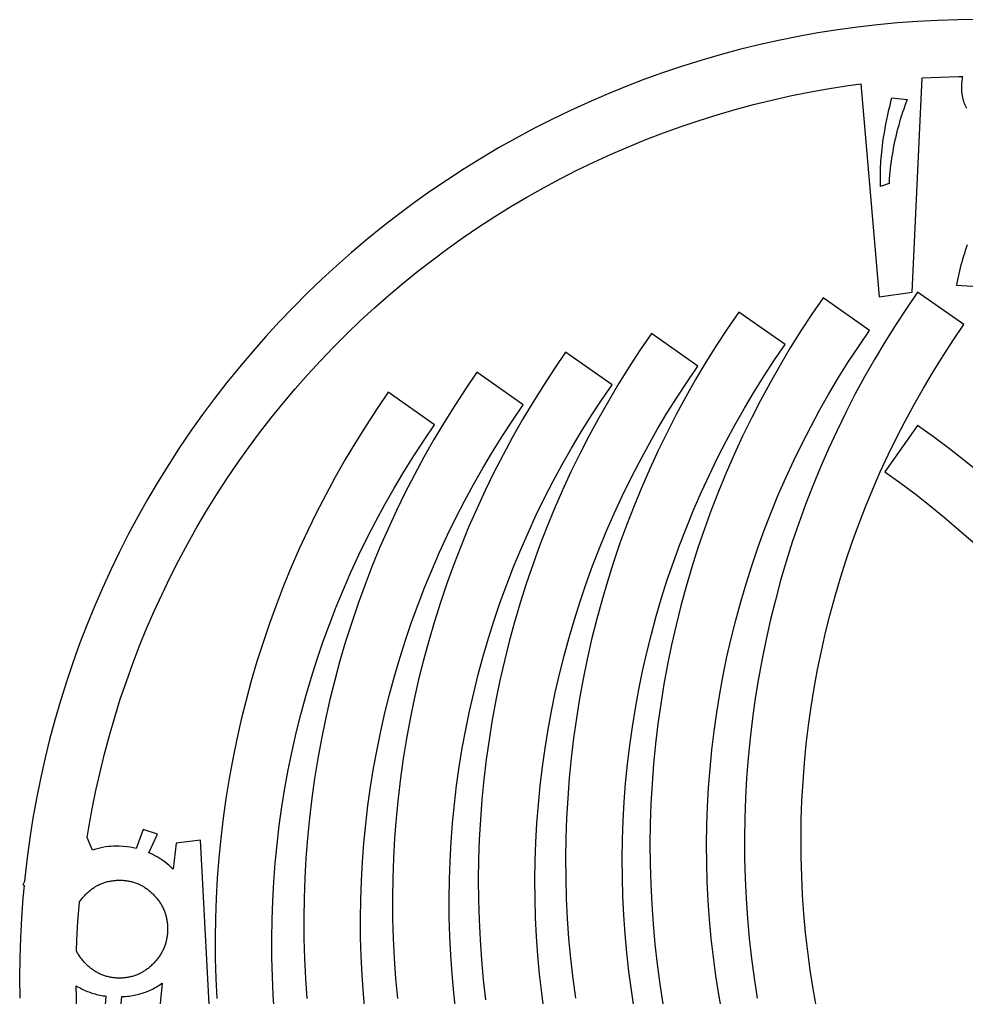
# Model space of a CAD drawing. Extents: x 1.4 to 96.9, y 3.4 to 99.8.
# Drawn here: x 1.45 to 48.62, y 51.06 to 99.77 of the extents above; entities that cross this region are included whole.
import ezdxf

# ---------------------------------------------------------------- set-up
doc = ezdxf.new("R2010")
doc.units = 0
doc.layers.add('Calque_1', color=7, linetype='CONTINUOUS')

msp = doc.modelspace()

# ---------------------------------------------------------------- linework, layer by layer
at = {"layer": 'Calque_1', "color": 7}
for points in [[(49.187385, 99.76898), (48.18761, 99.758538), (47.18827, 99.727211), (46.189818, 99.674718), (45.192671, 99.601622), (44.197273, 99.50736), (43.204076, 99.392496), (42.213476, 99.256747), (41.225953, 99.100396), (40.241928, 98.923442), (39.261827, 98.725887), (38.286072, 98.507729), (37.315115, 98.269251), (36.34935, 98.010454), (35.389202, 97.731336), (34.435121, 97.432462), (33.487532, 97.113551), (32.546801, 96.774885), (31.613379, 96.416462), (30.687662, 96.038849), (29.770073, 95.641762), (28.860979, 95.225485), (27.960804, 94.790298), (27.069969, 94.336485), (26.188815, 93.864045), (25.317736, 93.37326), (24.457156, 92.864131), (23.607385, 92.337222), (22.768874, 91.792816), (21.941935, 91.230629), (21.126934, 90.651509), (20.324237, 90.055456), (19.534297, 89.442751), (18.75734, 88.813396), (17.993646, 88.167954), (17.2435, 87.506989), (16.507464, 86.83022), (15.785822, 86.138211), (15.078855, 85.431245), (14.386846, 84.709602), (13.710077, 83.973567), (13.049113, 83.22342), (12.403671, 82.459727), (11.774315, 81.682769), (11.161611, 80.892829), (10.565557, 80.090133), (9.986437, 79.275131), (9.424251, 78.448192), (8.879844, 77.609682), (8.352935, 76.75991), (7.843806, 75.89933), (7.353022, 75.028251), (6.880582, 74.147097), (6.426768, 73.256263), (5.991582, 72.356087), (5.575304, 71.446992), (5.178217, 70.529403), (4.800604, 69.603686), (4.442182, 68.670264), (4.103515, 67.729533), (3.784604, 66.781944), (3.485731, 65.827863), (3.206613, 64.867715), (2.947815, 63.901951), (2.709337, 62.930993), (2.49118, 61.955238), (2.293624, 60.975137), (2.116671, 59.991113), (1.96032, 59.003589), (1.824571, 58.012989), (1.709706, 57.019792), (1.692491, 56.839452), (1.610928, 56.659254), (1.672453, 56.62756), (1.615444, 56.024395), (1.542348, 55.027247), (1.489855, 54.028796), (1.458528, 53.029455), (1.448086, 52.02968), (1.448086, 52.02968), (1.458528, 51.029905)], [(11.154273, 45.708498), (10.45662, 58.885736), (9.24504, 58.740391), (9.099695, 57.439911), (9.002611, 57.534061), (8.902986, 57.624541), (8.800822, 57.711353), (8.695835, 57.794524), (8.588308, 57.874026), (8.494046, 57.939275), (8.397244, 58.001844), (8.297902, 58.06176), (8.195737, 58.119023), (8.091033, 58.173633), (7.983506, 58.225562), (7.891784, 58.266822), (8.319915, 59.191947), (7.601377, 59.429296), (7.249728, 58.481029), (7.10382, 58.516279), (6.955371, 58.544642), (6.804946, 58.566176), (6.6136, 58.584294), (6.418584, 58.594031), (6.269288, 58.595724), (6.131846, 58.592733), (5.996662, 58.585028), (5.863453, 58.572554), (5.73222, 58.55531), (5.587157, 58.530418), (5.446328, 58.500982), (5.309733, 58.467257), (5.177371, 58.42927), (5.077464, 58.396786), (4.821488, 59.029641), (4.899382, 59.520341), (5.065893, 60.446199), (5.251877, 61.36836), (5.457053, 62.286429), (5.68142, 63.199982), (5.924977, 64.108653), (6.187444, 65.012018), (6.46882, 65.909711), (6.768822, 66.801307), (7.087451, 67.686412), (7.424424, 68.56466), (7.780024, 69.435626), (8.153686, 70.299), (8.545128, 71.154331), (8.954633, 72.00128), (9.381635, 72.83948), (9.826135, 73.668536), (10.288133, 74.488109), (10.767064, 75.297833), (11.262646, 76.09734), (11.77488, 76.886292), (12.303764, 77.664351), (12.848735, 78.431149), (13.409511, 79.186404), (13.986091, 79.92972), (14.578193, 80.660732), (15.185253, 81.37927), (15.807553, 82.084826), (16.444246, 82.777399), (17.095333, 83.456426), (17.760531, 84.121624), (18.439557, 84.77271), (19.132131, 85.409404), (19.837686, 86.031704), (20.556224, 86.638764), (21.287236, 87.230866), (22.030553, 87.807446), (22.785808, 88.368221), (23.552606, 88.913192), (24.330664, 89.442077), (25.119616, 89.95431), (25.919124, 90.449892), (26.728847, 90.928824), (27.548421, 91.390821), (28.377475, 91.835321), (29.215675, 92.262324), (30.062624, 92.671828), (30.917955, 93.06327), (31.781329, 93.436932), (32.652295, 93.792532), (33.530543, 94.129506), (34.415648, 94.448135), (35.307245, 94.748137), (36.204937, 95.029512), (37.108302, 95.291979), (38.016973, 95.535537), (38.930526, 95.759904), (39.848595, 95.965079), (40.770756, 96.151064), (41.696615, 96.317575), (42.625775, 96.464895), (43.357267, 96.565084), (44.273642, 85.962841), (45.926335, 86.188619), (46.413079, 96.860288), (47.306453, 96.907137), (48.246713, 96.93677), (48.429505, 96.938746), (48.427812, 96.931126), (48.415535, 96.866497), (48.404896, 96.801021), (48.395893, 96.734981), (48.388527, 96.668095), (48.382798, 96.600644), (48.378705, 96.532628), (48.376165, 96.463484), (48.375319, 96.393775), (48.375601, 96.348337), (48.37673, 96.303181), (48.378705, 96.25859), (48.381245, 96.214281), (48.384632, 96.170537), (48.388781, 96.127075), (48.393663, 96.084177), (48.399308, 96.041844), (48.405714, 95.999792), (48.412854, 95.958024), (48.420757, 95.916819), (48.429421, 95.876179), (48.438819, 95.835821), (48.448979, 95.796028), (48.459901, 95.756517), (48.471557, 95.71757), (48.483974, 95.678906), (48.497154, 95.640806), (48.511096, 95.60327), (48.525771, 95.566017), (48.541209, 95.529046), (48.55738, 95.492639), (48.574314, 95.456797), (48.592009, 95.421237), (48.610466, 95.386241), (48.629657, 95.351528)], [(48.662672, 88.543481), (48.613472, 88.404346), (48.565802, 88.264364), (48.519659, 88.12297), (48.475045, 87.980448), (48.431964, 87.836797), (48.390412, 87.691735), (48.350387, 87.545544), (48.311898, 87.398224), (48.274935, 87.249775), (48.239508, 87.100197), (48.205607, 86.949208), (48.173236, 86.79709), (48.142398, 86.643844), (48.122699, 86.540832), (56.684184, 85.998966)], [(36.445884, 50.273835), (36.282599, 51.200303), (36.138702, 52.129957), (36.014327, 53.062456), (35.909417, 53.997297), (35.824129, 54.934136), (35.758368, 55.872514), (35.712575, 56.812159), (35.686357, 57.752551), (35.67964, 58.693176), (35.692848, 59.633839), (35.7256, 60.573964), (35.778076, 61.513205), (35.850432, 62.45123), (35.94229, 63.387491), (36.053547, 64.321528), (36.184366, 65.253044), (36.334875, 66.181731), (36.504736, 67.106996), (36.693777, 68.02848), (36.902209, 68.945821), (37.129895, 69.858584), (37.376402, 70.766346), (37.642233, 71.668799), (37.92658, 72.565566), (38.229692, 73.456124), (38.55144, 74.340131), (38.891687, 75.217188), (39.250293, 76.086912), (39.626735, 76.949095), (40.021408, 77.802939), (40.433698, 78.648505), (40.863709, 79.485209), (41.311215, 80.312623), (41.775865, 81.130593), (42.257514, 81.938748), (42.756066, 82.736409), (43.271223, 83.523448), (43.794669, 84.28818), (41.482868, 85.906868), (40.925973, 85.093538), (40.378507, 84.256864), (39.848632, 83.409097), (39.33676, 82.550103), (38.842857, 81.680811), (38.36727, 80.801367), (37.910279, 79.912228), (37.472095, 79.013475), (37.052744, 78.105749), (36.652203, 77.189693), (36.271141, 76.265271), (35.909549, 75.333122), (35.5676, 74.393613), (35.245427, 73.447121), (34.943119, 72.494043), (34.661097, 71.534843), (34.39887, 70.569936), (34.156833, 69.599789), (33.935385, 68.624925), (33.734398, 67.64553), (33.553984, 66.662138), (33.393961, 65.675088), (33.254916, 64.685055), (33.136513, 63.692223), (33.038762, 62.697102), (32.962094, 61.700231), (32.906307, 60.701968), (32.871497, 59.702809), (32.857527, 58.703059), (32.864442, 57.703213), (32.892354, 56.703771), (32.941336, 55.705204), (33.010986, 54.707763), (33.101619, 53.712041), (33.213057, 52.718458), (33.345388, 51.727454), (33.498206, 50.739307)], [(41.149829, 50.558921), (40.986543, 51.485389), (40.842647, 52.415043), (40.718272, 53.347542), (40.613361, 54.282384), (40.528073, 55.219223), (40.462313, 56.157601), (40.41652, 57.097246), (40.390301, 58.037638), (40.383584, 58.978262), (40.396792, 59.918926), (40.429544, 60.85905), (40.48202, 61.798292), (40.554377, 62.736316), (40.646234, 63.672577), (40.757492, 64.606614), (40.88831, 65.538131), (41.03882, 66.466817), (41.208681, 67.392083), (41.397722, 68.313567), (41.606154, 69.230907), (41.83384, 70.14367), (42.080347, 71.051433), (42.346177, 71.953886), (42.630525, 72.850653), (42.933637, 73.741211), (43.255384, 74.625218), (43.595631, 75.502275), (43.954237, 76.371999), (44.330679, 77.234182), (44.725353, 78.088026), (45.137643, 78.933592), (45.567654, 79.770296), (46.015159, 80.597709), (46.47981, 81.41568), (46.961459, 82.223834), (47.46001, 83.021496), (47.975167, 83.808535), (48.498613, 84.573267), (46.186812, 86.191955), (45.629917, 85.378624), (45.082452, 84.541951), (44.552576, 83.694184), (44.040704, 82.83519), (43.546801, 81.965897), (43.071215, 81.086453), (42.614223, 80.197315), (42.17604, 79.298561), (41.756688, 78.390836), (41.356147, 77.474779), (40.975085, 76.550358), (40.613494, 75.618209), (40.271545, 74.678699), (39.949371, 73.732208), (39.647063, 72.779129), (39.365041, 71.819929), (39.102815, 70.855023), (38.860778, 69.884876), (38.639329, 68.910012), (38.438342, 67.930616), (38.257929, 66.947224), (38.097906, 65.960175), (37.958861, 64.970142), (37.840457, 63.97731), (37.742707, 62.982188), (37.666038, 61.985317), (37.610251, 60.987055), (37.575442, 59.987895), (37.561472, 58.988146), (37.568386, 57.9883), (37.596298, 56.988858), (37.645281, 55.990291), (37.71493, 54.99285), (37.805563, 53.997128), (37.917001, 53.003544), (38.049333, 52.012541), (38.20215, 51.024393)], [(32.077558, 50.487587), (31.933662, 51.417241), (31.809286, 52.34974), (31.704376, 53.284581), (31.619088, 54.221421), (31.553328, 55.159798), (31.507534, 56.099443), (31.481316, 57.039836), (31.474599, 57.98046), (31.487807, 58.921124), (31.520559, 59.861248), (31.573035, 60.800489), (31.645392, 61.738514), (31.737249, 62.674775), (31.848507, 63.608812), (31.979325, 64.540329), (32.129834, 65.469015), (32.299696, 66.394281), (32.488736, 67.315764), (32.697169, 68.233105), (32.924854, 69.145868), (33.171361, 70.05363), (33.437192, 70.956084), (33.72154, 71.852851), (34.024652, 72.743408), (34.346399, 73.627416), (34.686646, 74.504472), (35.045252, 75.374197), (35.421694, 76.23638), (35.816368, 77.090223), (36.228658, 77.935789), (36.658669, 78.772494), (37.106174, 79.599907), (37.570825, 80.417877), (38.052474, 81.226032), (38.551025, 82.023694), (39.066182, 82.810732), (39.589628, 83.575464), (37.277827, 85.194153), (36.720932, 84.380822), (36.173466, 83.544149), (35.643591, 82.696382), (35.131719, 81.837387), (34.637816, 80.968095), (34.16223, 80.088651), (33.705238, 79.199513), (33.267055, 78.300759), (32.847703, 77.393034), (32.447162, 76.476977), (32.0661, 75.552555), (31.704509, 74.620406), (31.36256, 73.680897), (31.040386, 72.734406), (30.738078, 71.781327), (30.456056, 70.822127), (30.193829, 69.857221), (29.951793, 68.887073), (29.730344, 67.91221), (29.529357, 66.932814), (29.348944, 65.949422), (29.188921, 64.962372), (29.049876, 63.97234), (28.931472, 62.979507), (28.833722, 61.984386), (28.757053, 60.987515), (28.701266, 59.989253), (28.666457, 58.990093), (28.652487, 57.990343), (28.659401, 56.990498), (28.687313, 55.991056), (28.736296, 54.992489), (28.805945, 53.995048), (28.896578, 52.999325), (29.008016, 52.005742), (29.140348, 51.014739)], [(27.586078, 50.348164), (27.461704, 51.280662), (27.356794, 52.215504), (27.271505, 53.152343), (27.205746, 54.090721), (27.159951, 55.030366), (27.133721, 55.970758), (27.12701, 56.911382), (27.140218, 57.852046), (27.17297, 58.792171), (27.225446, 59.731412), (27.297804, 60.669437), (27.38966, 61.605698), (27.500916, 62.539735), (27.631736, 63.471251), (27.782246, 64.399937), (27.952106, 65.325203), (28.141147, 66.246687), (28.349581, 67.164028), (28.577266, 68.076791), (28.823773, 68.984553), (29.089604, 69.887006), (29.373951, 70.783773), (29.677064, 71.674331), (29.998811, 72.558338), (30.339058, 73.435395), (30.697664, 74.305119), (31.074106, 75.167302), (31.46878, 76.021146), (31.88107, 76.866712), (32.31108, 77.703416), (32.758586, 78.53083), (33.223237, 79.3488), (33.704886, 80.156954), (34.203437, 80.954616), (34.718594, 81.741655), (35.24204, 82.506387), (32.930239, 84.125075), (32.373344, 83.311745), (31.825878, 82.475071), (31.296003, 81.627304), (30.784131, 80.76831), (30.290228, 79.899017), (29.814641, 79.019573), (29.35765, 78.130435), (28.919466, 77.231682), (28.500115, 76.323956), (28.099573, 75.4079), (27.71851, 74.483478), (27.356918, 73.551329), (27.01497, 72.61182), (26.692797, 71.665328), (26.390489, 70.712249), (26.108468, 69.75305), (25.84624, 68.788143), (25.604204, 67.817996), (25.382754, 66.843132), (25.181767, 65.863737), (25.001355, 64.880345), (24.841332, 63.893295), (24.702288, 62.903262), (24.583882, 61.91043), (24.486134, 60.915309), (24.409463, 59.918438), (24.353677, 58.920175), (24.318868, 57.921016), (24.304893, 56.921266), (24.31181, 55.92142), (24.339725, 54.921978), (24.388708, 53.923411), (24.458355, 52.92597), (24.548988, 51.930248), (24.660427, 50.936665)], [(23.185391, 50.354127), (23.080481, 51.288968), (22.995193, 52.225808), (22.929433, 53.164185), (22.883638, 54.10383), (22.857409, 55.044223), (22.850697, 55.984847), (22.863905, 56.92551), (22.896658, 57.865635), (22.949133, 58.804876), (23.021491, 59.742901), (23.113347, 60.679162), (23.224604, 61.613199), (23.355424, 62.544716), (23.505934, 63.473402), (23.675795, 64.398667), (23.864836, 65.320151), (24.073268, 66.237492), (24.300954, 67.150255), (24.54746, 68.058017), (24.81329, 68.960471), (25.097638, 69.857238), (25.400751, 70.747795), (25.722498, 71.631803), (26.062744, 72.508859), (26.42135, 73.378583), (26.797794, 74.240767), (27.192468, 75.09461), (27.604756, 75.940176), (28.034766, 76.77688), (28.482273, 77.604294), (28.946924, 78.422264), (29.428573, 79.230419), (29.927124, 80.02808), (30.442281, 80.815119), (30.965727, 81.579851), (28.653926, 83.19854), (28.097032, 82.385209), (27.549566, 81.548536), (27.019691, 80.700768), (26.507818, 79.841774), (26.013915, 78.972482), (25.538329, 78.093038), (25.081338, 77.2039), (24.643155, 76.305146), (24.223802, 75.397421), (23.823261, 74.481364), (23.442198, 73.556942), (23.080606, 72.624793), (22.738658, 71.685284), (22.416484, 70.738792), (22.114176, 69.785714), (21.832155, 68.826514), (21.569928, 67.861607), (21.327891, 66.89146), (21.106442, 65.916597), (20.905454, 64.937201), (20.725043, 63.953809), (20.565019, 62.966759), (20.425975, 61.976727), (20.307569, 60.983894), (20.209821, 59.988773), (20.133151, 58.991902), (20.077365, 57.99364), (20.042556, 56.99448), (20.02858, 55.99473), (20.035498, 54.994885), (20.063412, 53.995443), (20.112395, 52.996876), (20.182042, 51.999434), (20.272676, 51.003712)], [(18.661625, 50.291163), (18.576337, 51.228003), (18.510577, 52.16638), (18.464782, 53.106025), (18.438553, 54.046418), (18.431841, 54.987042), (18.445049, 55.927705), (18.477801, 56.86783), (18.530277, 57.807071), (18.602635, 58.745096), (18.694491, 59.681357), (18.805748, 60.615394), (18.936568, 61.546911), (19.087078, 62.475597), (19.256939, 63.400862), (19.44598, 64.322346), (19.654412, 65.239687), (19.882098, 66.15245), (20.128604, 67.060212), (20.394434, 67.962666), (20.678782, 68.859432), (20.981895, 69.74999), (21.303642, 70.633998), (21.643888, 71.511054), (22.002494, 72.380778), (22.378938, 73.242962), (22.773611, 74.096805), (23.1859, 74.942371), (23.61591, 75.779075), (24.063416, 76.606489), (24.528067, 77.424459), (25.009715, 78.232614), (25.508266, 79.030275), (26.023424, 79.817314), (26.546872, 80.582046), (24.235069, 82.200734), (23.678176, 81.387404), (23.13071, 80.550731), (22.600835, 79.702963), (22.088962, 78.843969), (21.595059, 77.974677), (21.119473, 77.095233), (20.662482, 76.206095), (20.224298, 75.307341), (19.804946, 74.399615), (19.404405, 73.483559), (19.023342, 72.559137), (18.66175, 71.626988), (18.319802, 70.687479), (17.997628, 69.740987), (17.69532, 68.787909), (17.413299, 67.828709), (17.151071, 66.863802), (16.909035, 65.893655), (16.687586, 64.918792), (16.486598, 63.939396), (16.306187, 62.956004), (16.146163, 61.968954), (16.007119, 60.978922), (15.888713, 59.986089), (15.790965, 58.990968), (15.714295, 57.994097), (15.658508, 56.995835), (15.6237, 55.996675), (15.609724, 54.996925), (15.616642, 53.99708), (15.644556, 52.997638), (15.693539, 51.99907), (15.763186, 51.001629)], [(14.157481, 50.230197), (14.091721, 51.168575), (14.045926, 52.10822), (14.019697, 53.048613), (14.012985, 53.989237), (14.026193, 54.9299), (14.058945, 55.870025), (14.111421, 56.809266), (14.183779, 57.747291), (14.275635, 58.683552), (14.386892, 59.617589), (14.517711, 60.549106), (14.668221, 61.477792), (14.838083, 62.403057), (15.027124, 63.324541), (15.235556, 64.241882), (15.463242, 65.154645), (15.709748, 66.062407), (15.975578, 66.96486), (16.259926, 67.861627), (16.563039, 68.752185), (16.884786, 69.636193), (17.225032, 70.513249), (17.583638, 71.382973), (17.960082, 72.245156), (18.354755, 73.099), (18.767044, 73.944566), (19.197054, 74.78127), (19.64456, 75.608684), (20.109211, 76.426654), (20.590859, 77.234809), (21.08941, 78.03247), (21.604568, 78.819509), (22.128016, 79.584241), (19.816213, 81.202929), (19.25932, 80.389599), (18.711853, 79.552926), (18.181979, 78.705158), (17.670105, 77.846164), (17.176203, 76.976872), (16.700617, 76.097428), (16.243626, 75.208289), (15.805442, 74.309536), (15.38609, 73.40181), (14.985549, 72.485754), (14.604486, 71.561332), (14.242894, 70.629183), (13.900946, 69.689674), (13.578772, 68.743182), (13.276464, 67.790104), (12.994443, 66.830904), (12.732215, 65.865997), (12.490179, 64.89585), (12.26873, 63.920987), (12.067742, 62.941591), (11.887331, 61.958199), (11.727307, 60.971149), (11.588263, 59.981116), (11.469857, 58.988284), (11.372109, 57.993163), (11.295439, 56.996292), (11.239652, 55.998029), (11.204844, 54.99887), (11.190868, 53.99912), (11.197786, 52.999274), (11.2257, 51.999832), (11.274683, 51.001265)], [(49.343067, 77.134007), (48.568215, 77.765948), (47.780434, 78.38152), (46.979871, 78.980469), (46.178267, 79.554224), (44.55957, 77.242403), (45.313033, 76.703029), (46.066281, 76.139504), (46.807512, 75.5603), (47.536591, 74.965776), (48.25284, 74.355995), (48.956364, 73.731446)], [(4.308679, 50.145836), (4.279046, 51.086096), (4.274542, 51.634363), (4.274542, 51.634363), (4.315746, 51.609584), (4.387713, 51.568775), (4.460244, 51.529676), (4.533057, 51.492298), (4.606153, 51.456631), (4.680095, 51.422688), (4.754037, 51.390455), (4.828826, 51.359896), (4.90418, 51.330949), (4.980097, 51.30363), (5.05658, 51.277919), (5.133626, 51.253846), (5.21152, 51.231381), (5.289977, 51.210525), (5.369, 51.191305), (5.448586, 51.173695), (5.528737, 51.157693), (5.609735, 51.143299), (5.691015, 51.130543), (5.745766, 51.122923), (5.669284, 50.028183)], [(6.434953, 49.913321), (6.549817, 51.100066), (6.640128, 51.104581), (6.729311, 51.110903), (6.817928, 51.119059), (6.905417, 51.129022), (6.991777, 51.14079), (7.077573, 51.154393), (7.162522, 51.169803), (7.246342, 51.187018), (7.329315, 51.206068), (7.41116, 51.226925), (7.49244, 51.249587), (7.572591, 51.274084), (7.651895, 51.300387), (7.730353, 51.328412), (7.807682, 51.358158), (7.884164, 51.389626), (7.959517, 51.422809), (8.034024, 51.457715), (8.107402, 51.49433), (8.179651, 51.532667), (8.251053, 51.572714), (8.321326, 51.614483), (8.390753, 51.657968), (8.459051, 51.703169), (8.52622, 51.750091), (8.548515, 51.766121), (8.299595, 49.224707)]]:
    msp.add_lwpolyline(points, dxfattribs=at)
for points in [[(44.336747, 92.022545), (44.337876, 92.157447), (44.341065, 92.294889), (44.34623, 92.434589), (44.353342, 92.576547), (44.362486, 92.72048), (44.373577, 92.866954), (44.386672, 93.015685), (44.401743, 93.166674), (44.418817, 93.319638), (44.437867, 93.475142), (44.466343, 93.68568), (44.498319, 93.900451), (44.533653, 94.118609), (44.572346, 94.340436), (44.614425, 94.565931), (44.659835, 94.795096), (44.708603, 95.027929), (44.760729, 95.264431), (44.816214, 95.504602), (44.875086, 95.748442), (44.905763, 95.871491), (45.67115, 95.779769), (45.611658, 95.624265), (45.554084, 95.467914), (45.498402, 95.310434), (45.444639, 95.152671), (45.392766, 94.99378), (45.342785, 94.834325), (45.294694, 94.674022), (45.248522, 94.512874), (45.204242, 94.35116), (45.16188, 94.1886), (45.121409, 94.025194), (45.08283, 93.861222), (45.046141, 93.696122), (45.01154, 93.53074), (44.979028, 93.364511), (44.948605, 93.197436), (44.92027, 93.030078), (44.894051, 92.861591), (44.869921, 92.692822), (44.84788, 92.523207), (44.827927, 92.353027), (44.81009, 92.182), (44.794342, 92.010409), (44.780711, 91.838254), (44.769168, 91.665251), (44.765781, 91.607396), (44.345835, 91.446529), (44.337509, 91.889618), (44.336747, 92.022545)], [(4.292604, 53.363028), (4.30982, 53.910612), (4.358926, 54.850045), (4.427788, 55.788231), (4.429764, 55.808749), (4.4419, 55.827178), (4.470404, 55.868156), (4.499755, 55.908768), (4.529953, 55.948957), (4.56128, 55.988778), (4.593453, 56.028205), (4.626473, 56.067264), (4.660622, 56.1059), (4.695617, 56.144142), (4.731742, 56.182016), (4.768431, 56.219213), (4.805684, 56.255394), (4.84322, 56.290615), (4.88132, 56.32482), (4.919984, 56.358038), (4.958648, 56.390268), (4.99816, 56.42151), (5.037953, 56.451764), (5.078028, 56.481002), (5.118668, 56.509281), (5.159873, 56.536543), (5.20136, 56.562818), (5.243128, 56.588105), (5.285462, 56.612405), (5.32836, 56.635716), (5.37154, 56.658012), (5.415284, 56.679348), (5.459311, 56.699668), (5.50362, 56.719), (5.548775, 56.737373), (5.593931, 56.754701), (5.639933, 56.77107), (5.685935, 56.786451), (5.732784, 56.800816), (5.779915, 56.814222), (5.827328, 56.826611), (5.875306, 56.838013), (5.923566, 56.848427), (5.972391, 56.857853), (6.02178, 56.866264), (6.071451, 56.873714), (6.121404, 56.880149), (6.171922, 56.885624), (6.223004, 56.890083), (6.274368, 56.893554), (6.326015, 56.896094), (6.378226, 56.897506), (6.431002, 56.89807), (6.482931, 56.897506), (6.534577, 56.896094), (6.58566, 56.893554), (6.63646, 56.890083), (6.686695, 56.885624), (6.736648, 56.880149), (6.78632, 56.873714), (6.835426, 56.866264), (6.884251, 56.857853), (6.932511, 56.848427), (6.980488, 56.838013), (7.027902, 56.826611), (7.075033, 56.814222), (7.121882, 56.800816), (7.168166, 56.786451), (7.214168, 56.77107), (7.259606, 56.754701), (7.304762, 56.737373), (7.349353, 56.719), (7.393662, 56.699668), (7.437688, 56.679348), (7.481151, 56.658012), (7.524331, 56.635716), (7.566946, 56.612405), (7.60928, 56.588105), (7.651331, 56.562818), (7.692817, 56.536543), (7.734022, 56.509281), (7.774662, 56.481002), (7.81502, 56.451764), (7.854813, 56.42151), (7.894324, 56.390268), (7.933553, 56.358038), (7.972217, 56.32482), (8.010317, 56.290615), (8.048417, 56.255394), (8.085953, 56.219213), (8.122924, 56.182016), (8.159331, 56.144142), (8.194891, 56.1059), (8.229322, 56.067264), (8.262906, 56.028205), (8.295362, 55.988778), (8.326971, 55.948957), (8.357451, 55.908768), (8.387084, 55.868156), (8.415871, 55.827178), (8.443528, 55.785804), (8.47034, 55.744035), (8.496022, 55.701871), (8.520857, 55.659312), (8.544564, 55.616386), (8.567424, 55.573037), (8.589155, 55.52932), (8.61004, 55.485209), (8.630077, 55.440703), (8.648986, 55.395801), (8.667048, 55.350533), (8.683982, 55.304841), (8.700068, 55.258782), (8.715026, 55.212328), (8.729137, 55.16548), (8.74212, 55.118264), (8.754255, 55.070625), (8.765544, 55.022619), (8.775704, 54.974189), (8.785017, 54.925393), (8.793202, 54.876202), (8.80054, 54.826632), (8.806748, 54.776662), (8.812111, 54.726302), (8.816626, 54.675553), (8.820013, 54.624409), (8.822271, 54.572881), (8.823682, 54.520955), (8.824246, 54.468645), (8.823682, 54.41673), (8.822271, 54.365179), (8.820013, 54.31399), (8.816344, 54.263162), (8.812111, 54.212695), (8.806748, 54.162592), (8.800257, 54.112847), (8.79292, 54.063461), (8.784735, 54.014439), (8.775422, 53.965781), (8.765262, 53.917482), (8.753973, 53.869543), (8.741837, 53.821961), (8.728573, 53.774745), (8.714462, 53.727893), (8.699222, 53.681397), (8.683135, 53.635262), (8.666202, 53.589494), (8.64814, 53.544085), (8.628948, 53.499036), (8.608911, 53.454344), (8.588026, 53.410018), (8.566013, 53.366053), (8.543153, 53.322447), (8.519164, 53.279202), (8.494328, 53.236321), (8.468364, 53.193805), (8.441553, 53.151641), (8.413613, 53.109843), (8.384826, 53.068408), (8.355193, 53.027327), (8.324431, 52.986617), (8.29254, 52.946262), (8.259802, 52.906268), (8.226217, 52.866636), (8.191504, 52.827367), (8.155944, 52.788457), (8.119255, 52.749909), (8.082002, 52.712063), (8.044184, 52.675221), (8.006366, 52.639393), (7.967702, 52.604573), (7.929037, 52.570762), (7.889808, 52.53796), (7.850015, 52.506167), (7.810222, 52.475385), (7.769864, 52.445611), (7.728942, 52.41685), (7.687737, 52.389079), (7.646251, 52.362324), (7.604482, 52.336586), (7.562148, 52.311863), (7.519251, 52.288128), (7.476353, 52.265409), (7.432891, 52.243706), (7.388864, 52.223019), (7.344837, 52.203349), (7.299964, 52.184665), (7.255091, 52.166998), (7.209653, 52.150347), (7.163933, 52.134712), (7.117648, 52.120093), (7.071082, 52.106462), (7.024233, 52.093846), (6.977102, 52.082247), (6.929406, 52.071635), (6.881146, 52.06204), (6.832604, 52.05346), (6.78378, 52.045897), (6.734673, 52.039349), (6.685002, 52.033789), (6.635048, 52.029246), (6.584531, 52.025718), (6.533731, 52.023178), (6.482648, 52.021767), (6.431002, 52.021202), (6.378791, 52.021767), (6.326862, 52.023178), (6.275497, 52.025718), (6.224415, 52.029246), (6.173897, 52.033761), (6.123662, 52.039293), (6.073708, 52.045812), (6.02432, 52.053347), (5.975495, 52.061899), (5.926953, 52.071438), (5.878693, 52.081993), (5.830997, 52.093536), (5.783866, 52.106095), (5.737017, 52.119641), (5.690451, 52.134204), (5.644448, 52.149783), (5.598728, 52.166349), (5.553573, 52.183932), (5.5087, 52.202502), (5.464391, 52.222088), (5.420364, 52.242662), (5.37662, 52.264252), (5.33344, 52.286858), (5.290824, 52.310452), (5.248491, 52.335062), (5.20644, 52.360659), (5.164953, 52.387273), (5.124031, 52.414874), (5.083108, 52.443494), (5.043033, 52.473119), (5.00324, 52.503746), (4.963728, 52.53538), (4.924782, 52.568013), (4.886117, 52.601654), (4.847735, 52.6363), (4.809917, 52.671947), (4.772664, 52.708602), (4.735693, 52.746259), (4.699568, 52.784608), (4.664291, 52.823334), (4.62986, 52.862436), (4.596557, 52.901916), (4.564102, 52.941772), (4.532775, 52.982005), (4.502295, 53.02262), (4.472662, 53.063607), (4.444157, 53.104969), (4.416782, 53.146716), (4.390253, 53.188837), (4.364571, 53.231332), (4.340017, 53.274207), (4.316311, 53.31746), (4.293451, 53.361086), (4.292604, 53.363028)]]:
    msp.add_lwpolyline(points, close=True, dxfattribs=at)

doc.saveas('drawing.dxf')
